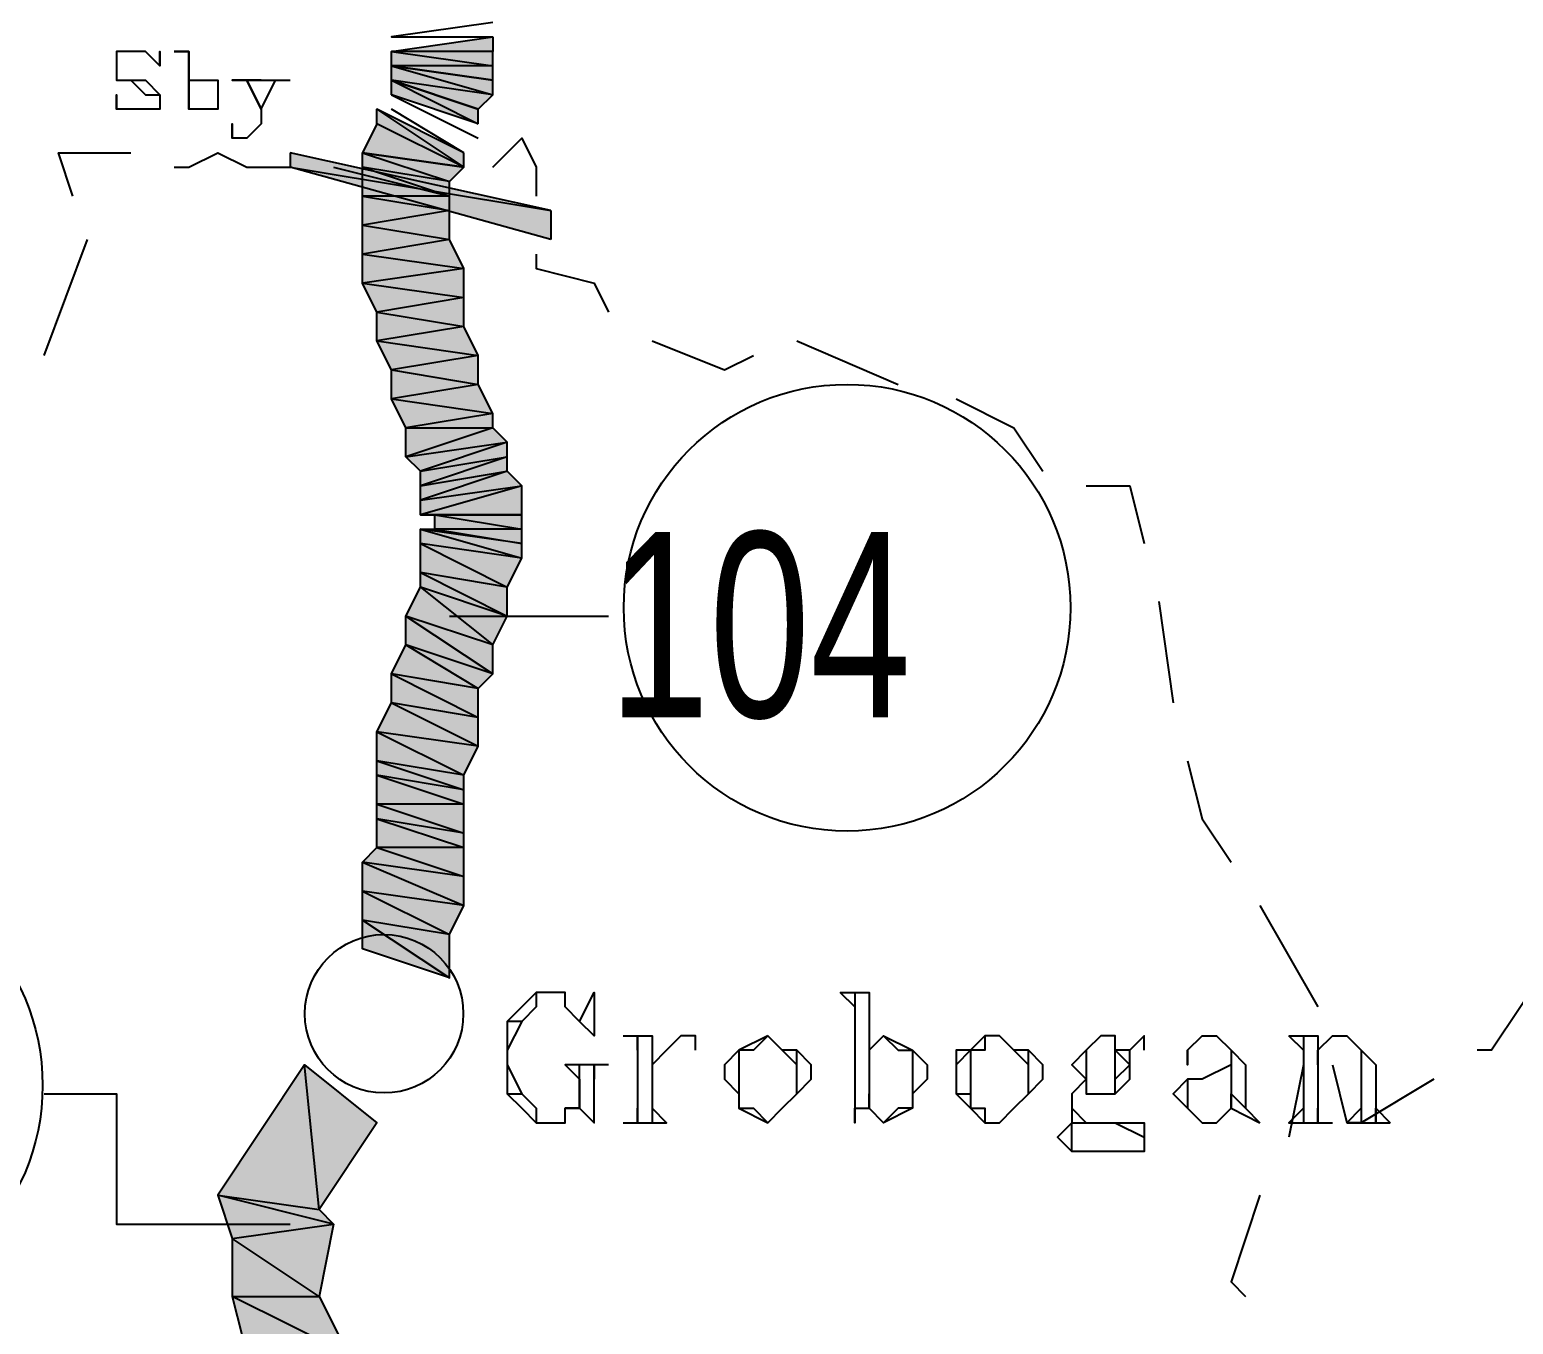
# Model space of a CAD drawing. Header units: millimetres. Extents: x 658 to 813, y 806 to 883.
# Drawn here: x 787.3686 to 787.6802, y 863.2387 to 863.5105 of the extents above; entities that cross this region are included whole.
import ezdxf

# ---------------------------------------------------------------- set-up
doc = ezdxf.new("R2010")
doc.units = ezdxf.units.MM
doc.header["$LTSCALE"] = 0.1
doc.linetypes.add('atContinuous2', pattern=[0])
for name, color, linetype in [('BATKAB', 7, 'Continuous'), ('KLEKTOR1', 7, 'Continuous'), ('LINK NAS BARU', 7, 'Continuous'), ('SYMBOL', 7, 'Continuous'), ('TEXT', 8, 'Continuous'), ('zat_Mask_solid', 7, 'Continuous')]:
    doc.layers.add(name, color=color, linetype=linetype)
doc.styles.add('Style2', font='arial.ttf', dxfattribs={"height": 0.2})

msp = doc.modelspace()

# ---------------------------------------------------------------- hatches: boundary and pattern name
at = {"layer": 'KLEKTOR1'}
msp.add_hatch(color=7, dxfattribs=at).paths.add_polyline_path([(787.46583, 863.509), (787.46583, 863.50596), (787.44455, 863.50596)])
h = msp.add_hatch(color=7, dxfattribs=at)
h.paths.add_polyline_path([(787.46583, 863.50596), (787.44455, 863.50596), (787.46583, 863.50292)], flags=17)
h.paths.add_polyline_path([(787.44455, 863.50596), (787.46583, 863.50292), (787.44455, 863.50292)], flags=17)
h = msp.add_hatch(color=7, dxfattribs=at)
h.paths.add_polyline_path([(787.46583, 863.49988), (787.44455, 863.50292), (787.46583, 863.49684)], flags=17)
h.paths.add_polyline_path([(787.44455, 863.50292), (787.46583, 863.49684), (787.44455, 863.49988)], flags=17)
h = msp.add_hatch(color=7, dxfattribs=at)
h.paths.add_polyline_path([(787.46279, 863.4938), (787.44455, 863.49988), (787.46279, 863.49076)], flags=17)
h.paths.add_polyline_path([(787.44455, 863.49988), (787.46279, 863.49076), (787.44455, 863.49684)], flags=17)
h = msp.add_hatch(color=7, dxfattribs=at)
h.paths.add_polyline_path([(787.45975, 863.48468), (787.44151, 863.4938), (787.45975, 863.48164)], flags=17)
h.paths.add_polyline_path([(787.44151, 863.4938), (787.45975, 863.48164), (787.44151, 863.49076)], flags=17)
h = msp.add_hatch(color=7, dxfattribs=at)
h.paths.add_polyline_path([(787.45975, 863.48164), (787.43847, 863.48468), (787.45671, 863.4786)])
h.paths.add_polyline_path([(787.43847, 863.48468), (787.45671, 863.4786), (787.43847, 863.48164)], flags=17)
h = msp.add_hatch(color=7, dxfattribs=at)
h.paths.add_polyline_path([(787.45671, 863.4786), (787.43847, 863.48164), (787.45671, 863.47556)], flags=17)
h.paths.add_polyline_path([(787.43847, 863.48164), (787.45671, 863.47556), (787.43847, 863.47556)], flags=17)
h = msp.add_hatch(color=7, dxfattribs=at)
h.paths.add_polyline_path([(787.45671, 863.47556), (787.43847, 863.47556), (787.45671, 863.47252)], flags=17)
h.paths.add_polyline_path([(787.43847, 863.47556), (787.45671, 863.47252), (787.43847, 863.46948)])
h = msp.add_hatch(color=7, dxfattribs=at)
h.paths.add_polyline_path([(787.44455, 863.43299), (787.46583, 863.42995), (787.44759, 863.42691)])
h.paths.add_polyline_path([(787.46583, 863.42995), (787.44759, 863.42691), (787.46583, 863.42691)], flags=17)
h = msp.add_hatch(color=7, dxfattribs=at)
h.paths.add_polyline_path([(787.44759, 863.42691), (787.46583, 863.42691), (787.44759, 863.42083)], flags=16)
h.paths.add_polyline_path([(787.46583, 863.42691), (787.44759, 863.42083), (787.46887, 863.42387)])
h = msp.add_hatch(color=7, dxfattribs=at)
h.paths.add_polyline_path([(787.44759, 863.42083), (787.46887, 863.42387), (787.45063, 863.41779)])
h.paths.add_polyline_path([(787.46887, 863.42387), (787.45063, 863.41779), (787.46887, 863.42083)], flags=17)
h = msp.add_hatch(color=7, dxfattribs=at)
h.paths.add_polyline_path([(787.45063, 863.41779), (787.46887, 863.42083), (787.45063, 863.41475)], flags=17)
h.paths.add_polyline_path([(787.46887, 863.42083), (787.45063, 863.41475), (787.46887, 863.41779)], flags=17)
h = msp.add_hatch(color=7, dxfattribs=at)
h.paths.add_polyline_path([(787.45063, 863.41475), (787.46887, 863.41779), (787.45063, 863.41171)], flags=17)
h.paths.add_polyline_path([(787.46887, 863.41779), (787.45063, 863.41171), (787.47191, 863.41475)])
h = msp.add_hatch(color=7, dxfattribs=at)
h.paths.add_polyline_path([(787.45063, 863.41171), (787.47191, 863.41475), (787.45063, 863.40867)], flags=17)
h.paths.add_polyline_path([(787.47191, 863.41475), (787.45063, 863.40867), (787.47191, 863.40867)], flags=17)
h.paths.add_polyline_path([(787.45063, 863.40867), (787.47191, 863.40867), (787.45367, 863.40867)], flags=0)
h = msp.add_hatch(color=7, dxfattribs=at)
h.paths.add_polyline_path([(787.47191, 863.40867), (787.45367, 863.40867), (787.47191, 863.40563)], flags=17)
h.paths.add_polyline_path([(787.45367, 863.40867), (787.47191, 863.40563), (787.45367, 863.40563)], flags=17)
h = msp.add_hatch(color=7, dxfattribs=at)
h.paths.add_polyline_path([(787.47191, 863.40563), (787.45367, 863.40563), (787.47191, 863.40259)], flags=0)
h.paths.add_polyline_path([(787.45367, 863.40563), (787.47191, 863.40259), (787.45063, 863.40563)], flags=0)
h.paths.add_polyline_path([(787.47191, 863.40259), (787.45063, 863.40563), (787.47191, 863.39955)], flags=17)
h.paths.add_polyline_path([(787.45063, 863.40563), (787.47191, 863.39955), (787.45063, 863.40259)], flags=17)
h = msp.add_hatch(color=7, dxfattribs=at)
h.paths.add_polyline_path([(787.47191, 863.39955), (787.45063, 863.40259), (787.46887, 863.39347)])
h.paths.add_polyline_path([(787.45063, 863.40259), (787.46887, 863.39347), (787.45063, 863.39651)], flags=17)
h = msp.add_hatch(color=7, dxfattribs=at)
h.paths.add_polyline_path([(787.46887, 863.39347), (787.45063, 863.39651), (787.46887, 863.38739)], flags=17)
h.paths.add_polyline_path([(787.45063, 863.39651), (787.46887, 863.38739), (787.45063, 863.39347)], flags=17)
h = msp.add_hatch(color=7, dxfattribs=at)
h.paths.add_polyline_path([(787.46583, 863.38131), (787.44759, 863.38739), (787.46583, 863.37523)], flags=17)
h.paths.add_polyline_path([(787.44759, 863.38739), (787.46583, 863.37523), (787.44759, 863.38131)], flags=17)
h = msp.add_hatch(color=7, dxfattribs=at)
h.paths.add_polyline_path([(787.46279, 863.37219), (787.44455, 863.37523), (787.46279, 863.36611)], flags=17)
h.paths.add_polyline_path([(787.44455, 863.37523), (787.46279, 863.36611), (787.44455, 863.36915)], flags=17)
h = msp.add_hatch(color=7, dxfattribs=at)
h.paths.add_polyline_path([(787.46279, 863.36611), (787.44455, 863.36915), (787.46279, 863.36003)], flags=17)
h.paths.add_polyline_path([(787.44455, 863.36915), (787.46279, 863.36003), (787.44151, 863.36307)])
h = msp.add_hatch(color=7, dxfattribs=at)
h.paths.add_polyline_path([(787.46279, 863.36003), (787.44151, 863.36307), (787.45975, 863.35395)])
h.paths.add_polyline_path([(787.44151, 863.36307), (787.45975, 863.35395), (787.44151, 863.35699)], flags=17)
h = msp.add_hatch(color=7, dxfattribs=at)
h.paths.add_polyline_path([(787.45975, 863.35395), (787.44151, 863.35699), (787.45975, 863.35091)], flags=17)
h.paths.add_polyline_path([(787.44151, 863.35699), (787.45975, 863.35091), (787.44151, 863.35395)], flags=17)
h = msp.add_hatch(color=7, dxfattribs=at)
h.paths.add_polyline_path([(787.45975, 863.35091), (787.44151, 863.35395), (787.45975, 863.34787)], flags=17)
h.paths.add_polyline_path([(787.44151, 863.35395), (787.45975, 863.34787), (787.44151, 863.34787)], flags=17)
h = msp.add_hatch(color=7, dxfattribs=at)
h.paths.add_polyline_path([(787.45975, 863.34787), (787.44151, 863.34787), (787.45975, 863.34179)], flags=17)
h.paths.add_polyline_path([(787.44151, 863.34787), (787.45975, 863.34179), (787.44151, 863.34483)], flags=17)
h = msp.add_hatch(color=7, dxfattribs=at)
h.paths.add_polyline_path([(787.45975, 863.34179), (787.44151, 863.34483), (787.45975, 863.33875)], flags=17)
h.paths.add_polyline_path([(787.44151, 863.34483), (787.45975, 863.33875), (787.44151, 863.33875)], flags=17)
h = msp.add_hatch(color=7, dxfattribs=at)
h.paths.add_polyline_path([(787.45975, 863.33875), (787.44151, 863.33875), (787.45975, 863.33267)], flags=17)
h.paths.add_polyline_path([(787.44151, 863.33875), (787.45975, 863.33267), (787.43847, 863.33571)])
h = msp.add_hatch(color=7, dxfattribs=at)
h.paths.add_polyline_path([(787.45975, 863.33267), (787.43847, 863.33571), (787.45975, 863.32659)], flags=17)
h.paths.add_polyline_path([(787.43847, 863.33571), (787.45975, 863.32659), (787.43847, 863.32963)], flags=17)
h = msp.add_hatch(color=7, dxfattribs=at)
h.paths.add_polyline_path([(787.45975, 863.32659), (787.43847, 863.32963), (787.45671, 863.32051)])
h.paths.add_polyline_path([(787.43847, 863.32963), (787.45671, 863.32051), (787.43847, 863.32355)], flags=17)
h = msp.add_hatch(color=7, dxfattribs=at)
h.paths.add_polyline_path([(787.45671, 863.32051), (787.43847, 863.32355), (787.45671, 863.31139)], flags=17)
h.paths.add_polyline_path([(787.43847, 863.32355), (787.45671, 863.31139), (787.43847, 863.31747)], flags=17)
h = msp.add_hatch(color=7, dxfattribs=at)
h.paths.add_polyline_path([(787.41111, 863.25667), (787.43239, 863.25971), (787.40807, 863.26579)])
h.paths.add_polyline_path([(787.43239, 863.25971), (787.40807, 863.26579), (787.42935, 863.26275)], flags=17)
h = msp.add_hatch(color=7, dxfattribs=at)
h.paths.add_polyline_path([(787.41111, 863.24451), (787.42935, 863.24451), (787.41111, 863.25667)], flags=16)
h.paths.add_polyline_path([(787.42935, 863.24451), (787.41111, 863.25667), (787.43239, 863.25971)])
h = msp.add_hatch(color=7, dxfattribs=at)
h.paths.add_polyline_path([(787.41415, 863.23235), (787.43543, 863.23235), (787.41111, 863.24451)], flags=16)
h.paths.add_polyline_path([(787.43543, 863.23235), (787.41111, 863.24451), (787.42935, 863.24451)])
at = {"layer": 'LINK NAS BARU'}
h = msp.add_hatch(color=7, dxfattribs=at)
h.paths.add_polyline_path([(787.42327, 863.48468), (787.42327, 863.48164), (787.47799, 863.47252)])
h.paths.add_polyline_path([(787.42327, 863.48164), (787.47799, 863.47252), (787.47799, 863.46644)])
at = {"layer": 'zat_Mask_solid'}
for points in [[(787.46583, 863.50292), (787.44455, 863.50292), (787.46583, 863.49988)], [(787.46583, 863.49684), (787.44455, 863.49988), (787.46279, 863.4938)], [(787.45975, 863.48164), (787.44151, 863.49076), (787.43847, 863.48468)], [(787.45671, 863.47252), (787.43847, 863.46948), (787.45671, 863.46644)], [(787.43847, 863.46948), (787.45671, 863.46644), (787.43847, 863.46339)], [(787.45671, 863.46644), (787.43847, 863.46339), (787.45975, 863.46035)], [(787.43847, 863.46339), (787.45975, 863.46035), (787.43847, 863.45731)], [(787.45975, 863.46035), (787.43847, 863.45731), (787.45975, 863.45427)], [(787.43847, 863.45731), (787.45975, 863.45427), (787.44151, 863.45123)], [(787.45975, 863.45427), (787.44151, 863.45123), (787.45975, 863.44819)], [(787.44151, 863.45123), (787.45975, 863.44819), (787.44151, 863.44515)], [(787.45975, 863.44819), (787.44151, 863.44515), (787.46279, 863.44211)], [(787.44151, 863.44515), (787.46279, 863.44211), (787.44455, 863.43907)], [(787.46279, 863.44211), (787.44455, 863.43907), (787.46279, 863.43603)], [(787.44455, 863.43907), (787.46279, 863.43603), (787.44455, 863.43299)], [(787.46279, 863.43603), (787.44455, 863.43299), (787.46583, 863.42995)], [(787.45063, 863.39347), (787.46583, 863.38131), (787.44759, 863.38739)], [(787.46887, 863.38739), (787.45063, 863.39347), (787.46583, 863.38131)], [(787.44759, 863.38131), (787.46279, 863.37219), (787.44455, 863.37523)], [(787.46583, 863.37523), (787.44759, 863.38131), (787.46279, 863.37219)], [(787.40807, 863.26579), (787.42935, 863.26275), (787.42631, 863.29315)], [(787.42935, 863.26275), (787.42631, 863.29315), (787.44151, 863.28099)]]:
    msp.add_hatch(color=7, dxfattribs=at).paths.add_polyline_path(points)

# ---------------------------------------------------------------- linework, layer by layer
at = {"layer": 'BATKAB', "color": 7}
for points in [[(787.46583, 863.48164), (787.47191, 863.48772), (787.47495, 863.48164), (787.47495, 863.47556)], [(787.37767, 863.47556), (787.37463, 863.48468), (787.38983, 863.48468)], [(787.39895, 863.48164), (787.40199, 863.48164), (787.40807, 863.48468), (787.41415, 863.48164), (787.42327, 863.48164)], [(787.43239, 863.48164), (787.45671, 863.47556)], [(787.37159, 863.44211), (787.38071, 863.46644)], [(787.47495, 863.46339), (787.47495, 863.46035), (787.48711, 863.45731), (787.49015, 863.45123)], [(787.49927, 863.44515), (787.51447, 863.43907), (787.52055, 863.44211)], [(787.52967, 863.44515), (787.55095, 863.43603)], [(787.56311, 863.43299), (787.57527, 863.42691), (787.58135, 863.41779)], [(787.59047, 863.41475), (787.59959, 863.41475), (787.60263, 863.40259)], [(787.60567, 863.39043), (787.60871, 863.36915)], [(787.61175, 863.35699), (787.61479, 863.34483), (787.62087, 863.33571)], [(787.62695, 863.32659), (787.63911, 863.30531)], [(787.68775, 863.31443), (787.67559, 863.29619), (787.67255, 863.29619)], [(787.63607, 863.29315), (787.63303, 863.27795)], [(787.64215, 863.29315), (787.64519, 863.28099)], [(787.66343, 863.29011), (787.64823, 863.28099), (787.64519, 863.28099)], [(787.62695, 863.26579), (787.62391, 863.25667), (787.62087, 863.24755), (787.62391, 863.24451)]]:
    msp.add_lwpolyline(points, dxfattribs=at)
at = {"layer": 'KLEKTOR1', "color": 7, "linetype": 'atContinuous2'}
for p, q in [((787.46279, 863.4938), (787.44455, 863.49988)), ((787.44455, 863.49988), (787.46279, 863.49076)), ((787.44455, 863.49988), (787.46279, 863.49076)), ((787.44455, 863.49684), (787.44455, 863.49988)), ((787.46279, 863.49076), (787.44455, 863.49684)), ((787.46279, 863.49076), (787.46279, 863.4938))]:
    msp.add_line(p, q, dxfattribs=at)
at = {"layer": 'KLEKTOR1', "color": 7}
for points in [[(787.46583, 863.51204), (787.44455, 863.509), (787.46583, 863.509)], [(787.46583, 863.509), (787.46583, 863.50596), (787.44455, 863.50596), (787.46583, 863.509)], [(787.46583, 863.50596), (787.44455, 863.50596), (787.46583, 863.50292), (787.46583, 863.50596)], [(787.44455, 863.50596), (787.46583, 863.50292), (787.44455, 863.50292), (787.44455, 863.50596)], [(787.46583, 863.50292), (787.44455, 863.50292), (787.46583, 863.49988), (787.46583, 863.50292)], [(787.46583, 863.49988), (787.44455, 863.50292), (787.46583, 863.49684), (787.46583, 863.49988)], [(787.44455, 863.50292), (787.46583, 863.49684), (787.44455, 863.49988), (787.44455, 863.50292)], [(787.46583, 863.49684), (787.44455, 863.49988), (787.46279, 863.4938), (787.46583, 863.49684)], [(787.44455, 863.49684), (787.46279, 863.48772)], [(787.45975, 863.48164), (787.44151, 863.49076), (787.43847, 863.48468), (787.45975, 863.48164)], [(787.45975, 863.48468), (787.44151, 863.4938), (787.45975, 863.48164), (787.45975, 863.48468)], [(787.44151, 863.4938), (787.45975, 863.48164), (787.44151, 863.49076), (787.44151, 863.4938)], [(787.45975, 863.48468), (787.44455, 863.4938)], [(787.45975, 863.48164), (787.43847, 863.48468), (787.45671, 863.4786), (787.45975, 863.48164)], [(787.43847, 863.48468), (787.45671, 863.4786), (787.43847, 863.48164), (787.43847, 863.48468)], [(787.45671, 863.4786), (787.43847, 863.48164), (787.45671, 863.47556), (787.45671, 863.4786)], [(787.43847, 863.48164), (787.45671, 863.47556), (787.43847, 863.47556), (787.43847, 863.48164)], [(787.45671, 863.47556), (787.43847, 863.47556), (787.45671, 863.47252), (787.45671, 863.47556)], [(787.43847, 863.47556), (787.45671, 863.47252), (787.43847, 863.46948), (787.43847, 863.47556)], [(787.45671, 863.47252), (787.43847, 863.46948), (787.45671, 863.46644), (787.45671, 863.47252)], [(787.43847, 863.46948), (787.45671, 863.46644), (787.43847, 863.46339), (787.43847, 863.46948)], [(787.45671, 863.46644), (787.43847, 863.46339), (787.45975, 863.46035), (787.45671, 863.46644)], [(787.43847, 863.46339), (787.45975, 863.46035), (787.43847, 863.45731), (787.43847, 863.46339)], [(787.45975, 863.46035), (787.43847, 863.45731), (787.45975, 863.45427), (787.45975, 863.46035)], [(787.43847, 863.45731), (787.45975, 863.45427), (787.44151, 863.45123), (787.43847, 863.45731)], [(787.45975, 863.45427), (787.44151, 863.45123), (787.45975, 863.44819), (787.45975, 863.45427)], [(787.44151, 863.45123), (787.45975, 863.44819), (787.44151, 863.44515), (787.44151, 863.45123)], [(787.45975, 863.44819), (787.44151, 863.44515), (787.46279, 863.44211), (787.45975, 863.44819)], [(787.44151, 863.44515), (787.46279, 863.44211), (787.44455, 863.43907), (787.44151, 863.44515)], [(787.46279, 863.44211), (787.44455, 863.43907), (787.46279, 863.43603), (787.46279, 863.44211)], [(787.44455, 863.43907), (787.46279, 863.43603), (787.44455, 863.43299), (787.44455, 863.43907)], [(787.46279, 863.43603), (787.44455, 863.43299), (787.46583, 863.42995), (787.46279, 863.43603)], [(787.44455, 863.43299), (787.46583, 863.42995), (787.44759, 863.42691), (787.44455, 863.43299)], [(787.46583, 863.42995), (787.44759, 863.42691), (787.46583, 863.42691), (787.46583, 863.42995)], [(787.44759, 863.42691), (787.46583, 863.42691), (787.44759, 863.42083), (787.44759, 863.42691)], [(787.46583, 863.42691), (787.44759, 863.42083), (787.46887, 863.42387), (787.46583, 863.42691)], [(787.44759, 863.42083), (787.46887, 863.42387), (787.45063, 863.41779), (787.44759, 863.42083)], [(787.46887, 863.42387), (787.45063, 863.41779), (787.46887, 863.42083), (787.46887, 863.42387)], [(787.45063, 863.41779), (787.46887, 863.42083), (787.45063, 863.41475), (787.45063, 863.41779)], [(787.46887, 863.42083), (787.45063, 863.41475), (787.46887, 863.41779), (787.46887, 863.42083)], [(787.45063, 863.41475), (787.46887, 863.41779), (787.45063, 863.41171), (787.45063, 863.41475)], [(787.46887, 863.41779), (787.45063, 863.41171), (787.47191, 863.41475), (787.46887, 863.41779)], [(787.45063, 863.41171), (787.47191, 863.41475), (787.45063, 863.40867), (787.45063, 863.41171)], [(787.47191, 863.41475), (787.45063, 863.40867), (787.47191, 863.40867), (787.47191, 863.41475)], [(787.45063, 863.40867), (787.47191, 863.40867), (787.45367, 863.40867), (787.45063, 863.40867)], [(787.47191, 863.40867), (787.45367, 863.40867), (787.47191, 863.40563), (787.47191, 863.40867)], [(787.45367, 863.40867), (787.47191, 863.40563), (787.45367, 863.40563), (787.45367, 863.40867)], [(787.45367, 863.40563), (787.47191, 863.40259), (787.45063, 863.40563), (787.45367, 863.40563)], [(787.47191, 863.40259), (787.45063, 863.40563), (787.47191, 863.39955), (787.47191, 863.40259)], [(787.45063, 863.40563), (787.47191, 863.39955), (787.45063, 863.40259), (787.45063, 863.40563)], [(787.47191, 863.40563), (787.45367, 863.40563), (787.47191, 863.40259), (787.47191, 863.40563)], [(787.47191, 863.39955), (787.45063, 863.40259), (787.46887, 863.39347), (787.47191, 863.39955)], [(787.45063, 863.40259), (787.46887, 863.39347), (787.45063, 863.39651), (787.45063, 863.40259)], [(787.46887, 863.39347), (787.45063, 863.39651), (787.46887, 863.38739), (787.46887, 863.39347)], [(787.45063, 863.39651), (787.46887, 863.38739), (787.45063, 863.39347), (787.45063, 863.39651)], [(787.45063, 863.39347), (787.46583, 863.38131), (787.44759, 863.38739), (787.45063, 863.39347)], [(787.46887, 863.38739), (787.45063, 863.39347), (787.46583, 863.38131), (787.46887, 863.38739)], [(787.46583, 863.38131), (787.44759, 863.38739), (787.46583, 863.37523), (787.46583, 863.38131)], [(787.44759, 863.38739), (787.46583, 863.37523), (787.44759, 863.38131), (787.44759, 863.38739)], [(787.44759, 863.38131), (787.46279, 863.37219), (787.44455, 863.37523), (787.44759, 863.38131)], [(787.46583, 863.37523), (787.44759, 863.38131), (787.46279, 863.37219), (787.46583, 863.37523)], [(787.46279, 863.37219), (787.44455, 863.37523), (787.46279, 863.36611), (787.46279, 863.37219)], [(787.44455, 863.37523), (787.46279, 863.36611), (787.44455, 863.36915), (787.44455, 863.37523)], [(787.44455, 863.36915), (787.46279, 863.36003), (787.44151, 863.36307), (787.44455, 863.36915)], [(787.46279, 863.36611), (787.44455, 863.36915), (787.46279, 863.36003), (787.46279, 863.36611)], [(787.46279, 863.36003), (787.44151, 863.36307), (787.45975, 863.35395), (787.46279, 863.36003)], [(787.44151, 863.36307), (787.45975, 863.35395), (787.44151, 863.35699), (787.44151, 863.36307)], [(787.45975, 863.35395), (787.44151, 863.35699), (787.45975, 863.35091), (787.45975, 863.35395)], [(787.44151, 863.35699), (787.45975, 863.35091), (787.44151, 863.35395), (787.44151, 863.35699)], [(787.45975, 863.35091), (787.44151, 863.35395), (787.45975, 863.34787), (787.45975, 863.35091)], [(787.44151, 863.35395), (787.45975, 863.34787), (787.44151, 863.34787), (787.44151, 863.35395)], [(787.45975, 863.34787), (787.44151, 863.34787), (787.45975, 863.34179), (787.45975, 863.34787)], [(787.44151, 863.34787), (787.45975, 863.34179), (787.44151, 863.34483), (787.44151, 863.34787)], [(787.45975, 863.34179), (787.44151, 863.34483), (787.45975, 863.33875), (787.45975, 863.34179)], [(787.44151, 863.34483), (787.45975, 863.33875), (787.44151, 863.33875), (787.44151, 863.34483)], [(787.44151, 863.33875), (787.45975, 863.33267), (787.43847, 863.33571), (787.44151, 863.33875)], [(787.45975, 863.33875), (787.44151, 863.33875), (787.45975, 863.33267), (787.45975, 863.33875)], [(787.45975, 863.33267), (787.43847, 863.33571), (787.45975, 863.32659), (787.45975, 863.33267)], [(787.43847, 863.33571), (787.45975, 863.32659), (787.43847, 863.32963), (787.43847, 863.33571)], [(787.45975, 863.32659), (787.43847, 863.32963), (787.45671, 863.32051), (787.45975, 863.32659)], [(787.43847, 863.32963), (787.45671, 863.32051), (787.43847, 863.32355), (787.43847, 863.32963)], [(787.45671, 863.32051), (787.43847, 863.32355), (787.45671, 863.31139), (787.45671, 863.32051)], [(787.43847, 863.32355), (787.45671, 863.31139), (787.43847, 863.31747), (787.43847, 863.32355)], [(787.40807, 863.26579), (787.42935, 863.26275), (787.42631, 863.29315), (787.40807, 863.26579)], [(787.42935, 863.26275), (787.42631, 863.29315), (787.44151, 863.28099), (787.42935, 863.26275)], [(787.41111, 863.25667), (787.43239, 863.25971), (787.40807, 863.26579), (787.41111, 863.25667)], [(787.43239, 863.25971), (787.40807, 863.26579), (787.42935, 863.26275), (787.43239, 863.25971)], [(787.42935, 863.24451), (787.41111, 863.25667), (787.43239, 863.25971), (787.42935, 863.24451)], [(787.41111, 863.24451), (787.42935, 863.24451), (787.41111, 863.25667), (787.41111, 863.24451)], [(787.41415, 863.23235), (787.43543, 863.23235), (787.41111, 863.24451), (787.41415, 863.23235)], [(787.43543, 863.23235), (787.41111, 863.24451), (787.42935, 863.24451), (787.43543, 863.23235)]]:
    msp.add_lwpolyline(points, dxfattribs=at)
at = {"layer": 'LINK NAS BARU', "color": 7, "linetype": 'atContinuous2'}
for p, q in [((787.42327, 863.48468), (787.42327, 863.48164)), ((787.47799, 863.47252), (787.42327, 863.48468)), ((787.42327, 863.48164), (787.47799, 863.47252)), ((787.42327, 863.48164), (787.47799, 863.47252)), ((787.47799, 863.46644), (787.42327, 863.48164)), ((787.47799, 863.47252), (787.47799, 863.46644))]:
    msp.add_line(p, q, dxfattribs=at)
at = {"layer": 'LINK NAS BARU', "color": 7}
for points in [[(787.45671, 863.38739), (787.49015, 863.38739)], [(787.37159, 863.28707), (787.38679, 863.28707), (787.38679, 863.25971), (787.42327, 863.25971)]]:
    msp.add_lwpolyline(points, dxfattribs=at)
at = {"layer": 'LINK NAS BARU', "color": 7, "linetype": 'atContinuous2'}
for centre in [(787.54023, 863.38913), (787.32439, 863.28881)]:
    msp.add_circle(centre, 0.0469, dxfattribs=at)
at = {"layer": 'SYMBOL', "color": 7, "linetype": 'atContinuous2'}
msp.add_circle((787.443, 863.30387), 0.01664, dxfattribs=at)
at = {"layer": 'TEXT', "color": 7}
for points in [[(787.39591, 863.50292), (787.39591, 863.50596), (787.39591, 863.50292), (787.39287, 863.50596), (787.38983, 863.50596), (787.38679, 863.50596), (787.38679, 863.50292), (787.38679, 863.49988), (787.38983, 863.49988), (787.39287, 863.49684), (787.39591, 863.49684), (787.39591, 863.4938)], [(787.38679, 863.50596), (787.38679, 863.50292), (787.38679, 863.49988), (787.38983, 863.49988), (787.39287, 863.49988), (787.39591, 863.49684), (787.39591, 863.4938), (787.39287, 863.4938), (787.38983, 863.4938), (787.38679, 863.4938), (787.38679, 863.49684), (787.38679, 863.4938)], [(787.40199, 863.49988), (787.40503, 863.49988), (787.40807, 863.49988), (787.40807, 863.49684), (787.40807, 863.4938), (787.40503, 863.4938), (787.40199, 863.4938), (787.40199, 863.50596), (787.40199, 863.4938), (787.40199, 863.50596), (787.39895, 863.50596)], [(787.39895, 863.50596), (787.40199, 863.50596), (787.39895, 863.50596)], [(787.38679, 863.50292), (787.38679, 863.49988), (787.38983, 863.49988), (787.39287, 863.49988), (787.39591, 863.49684)], [(787.40503, 863.49988), (787.40807, 863.49988), (787.40807, 863.49684), (787.40807, 863.4938), (787.40503, 863.4938)], [(787.40807, 863.49988), (787.40807, 863.49684), (787.40807, 863.4938)], [(787.41719, 863.49988), (787.41415, 863.49988), (787.41111, 863.49988), (787.41719, 863.49988), (787.42327, 863.49988)], [(787.41415, 863.49988), (787.41719, 863.4938), (787.41415, 863.49988), (787.41719, 863.4938), (787.42023, 863.49988)], [(787.41719, 863.4938), (787.41719, 863.49076), (787.41415, 863.48772), (787.41111, 863.48772), (787.41111, 863.49076), (787.41111, 863.48772), (787.41111, 863.49076)], [(787.48407, 863.30227), (787.48711, 863.30835), (787.48711, 863.29923), (787.48407, 863.30227), (787.48103, 863.30531), (787.48103, 863.30835), (787.47495, 863.30835), (787.47191, 863.30531), (787.46887, 863.30227), (787.46887, 863.29619), (787.46887, 863.29315), (787.46887, 863.28707), (787.47191, 863.28403), (787.47495, 863.28099), (787.48103, 863.28099), (787.48103, 863.28403), (787.48407, 863.28403), (787.48711, 863.28099), (787.48711, 863.29315)], [(787.47495, 863.30835), (787.47495, 863.30531), (787.47191, 863.30227), (787.46887, 863.29619), (787.46887, 863.29315), (787.47191, 863.28707), (787.47495, 863.28403), (787.47495, 863.28099)], [(787.53879, 863.30835), (787.54487, 863.30835), (787.54487, 863.28403)], [(787.53879, 863.30835), (787.54183, 863.30531), (787.53879, 863.30835)], [(787.54183, 863.30835), (787.54183, 863.28099), (787.54183, 863.28403), (787.54487, 863.28403)], [(787.54183, 863.30531), (787.54183, 863.28403)], [(787.47191, 863.30227), (787.46887, 863.30227), (787.46887, 863.29619), (787.46887, 863.29315), (787.46887, 863.28707), (787.47191, 863.28707)], [(787.49319, 863.29923), (787.49927, 863.29923), (787.49927, 863.28099)], [(787.49623, 863.29923), (787.49623, 863.28099)], [(787.49623, 863.29923), (787.49623, 863.29619), (787.49623, 863.29923)], [(787.50839, 863.29619), (787.50839, 863.29923), (787.50535, 863.29923), (787.50231, 863.29619), (787.49927, 863.29315)], [(787.52359, 863.29923), (787.51751, 863.29619), (787.51447, 863.29315), (787.51447, 863.29011), (787.51751, 863.28707), (787.51751, 863.28403), (787.52359, 863.28099), (787.52663, 863.28403), (787.52967, 863.28707), (787.53271, 863.29011), (787.53271, 863.29315), (787.52967, 863.29619), (787.52663, 863.29619), (787.52359, 863.29923)], [(787.52359, 863.29923), (787.52055, 863.29619), (787.51751, 863.29619), (787.51751, 863.29315), (787.51751, 863.28707), (787.51751, 863.28403), (787.52055, 863.28403), (787.52359, 863.28099), (787.52663, 863.28403), (787.52967, 863.28707), (787.52967, 863.29315), (787.52663, 863.29619), (787.52359, 863.29923)], [(787.54487, 863.29619), (787.54791, 863.29923), (787.55399, 863.29619), (787.55703, 863.29315), (787.55703, 863.29011), (787.55399, 863.28707), (787.55399, 863.28403), (787.54791, 863.28099), (787.54487, 863.28403), (787.54487, 863.28707)], [(787.54791, 863.29923), (787.55095, 863.29619), (787.55399, 863.29619), (787.55399, 863.29315), (787.55399, 863.28707), (787.55399, 863.28403), (787.55095, 863.28403), (787.54791, 863.28099)], [(787.56919, 863.29923), (787.56615, 863.29619), (787.56311, 863.29619), (787.56311, 863.29315), (787.56311, 863.29011), (787.56311, 863.28707), (787.56615, 863.28403), (787.56919, 863.28099), (787.57223, 863.28099), (787.57527, 863.28403), (787.57831, 863.28707), (787.58135, 863.29011), (787.58135, 863.29315), (787.57831, 863.29619), (787.57527, 863.29619), (787.57223, 863.29923), (787.56919, 863.29923)], [(787.56919, 863.29923), (787.56919, 863.29619), (787.56615, 863.29619), (787.56615, 863.29315), (787.56615, 863.28707), (787.56615, 863.28403), (787.56919, 863.28403), (787.56919, 863.28099)], [(787.57223, 863.28099), (787.57527, 863.28403), (787.57831, 863.28707), (787.57831, 863.29315), (787.57527, 863.29619), (787.57223, 863.29923)], [(787.59351, 863.29923), (787.59047, 863.29619), (787.58743, 863.29315), (787.59047, 863.29011), (787.59047, 863.28707), (787.59351, 863.28707), (787.59655, 863.28707), (787.59959, 863.29011), (787.59959, 863.29315), (787.59959, 863.29619), (787.59655, 863.29619), (787.59655, 863.29923), (787.59351, 863.29923)], [(787.59351, 863.29923), (787.59047, 863.29619), (787.59047, 863.29011), (787.59047, 863.28707), (787.59351, 863.28707)], [(787.60263, 863.29619), (787.60263, 863.29923), (787.59959, 863.29619), (787.59655, 863.29619)], [(787.59655, 863.28707), (787.59655, 863.29011), (787.59655, 863.29619), (787.59655, 863.29923)], [(787.61175, 863.29619), (787.61175, 863.29315), (787.61175, 863.29619), (787.61479, 863.29923), (787.61783, 863.29923), (787.62087, 863.29619), (787.62391, 863.29315), (787.62391, 863.28707), (787.62391, 863.28403), (787.62695, 863.28099)], [(787.61783, 863.29923), (787.62087, 863.29619), (787.62087, 863.28707), (787.62087, 863.28403), (787.62695, 863.28099)], [(787.63303, 863.29923), (787.63911, 863.29923), (787.63911, 863.28099)], [(787.63303, 863.29923), (787.63607, 863.29619), (787.63303, 863.29923)], [(787.63607, 863.29923), (787.63607, 863.28099)], [(787.63911, 863.29315), (787.63911, 863.29619), (787.64215, 863.29923), (787.64519, 863.29923), (787.64823, 863.29619), (787.65127, 863.29315), (787.65127, 863.28099)], [(787.64519, 863.29923), (787.64823, 863.29619), (787.64823, 863.29315), (787.64823, 863.28099)], [(787.49927, 863.29619), (787.49927, 863.28403)], [(787.51751, 863.29619), (787.51751, 863.29315), (787.51751, 863.28707)], [(787.52967, 863.28707), (787.52967, 863.29315), (787.52967, 863.29619)], [(787.55399, 863.29619), (787.55399, 863.29315), (787.55399, 863.28707)], [(787.56615, 863.29619), (787.56311, 863.29315), (787.56311, 863.28707), (787.56615, 863.28707)], [(787.57831, 863.28707), (787.57831, 863.29315), (787.57831, 863.29619)], [(787.59047, 863.29619), (787.59047, 863.29315), (787.59047, 863.29011)], [(787.59655, 863.29011), (787.59959, 863.29315), (787.59655, 863.29619)], [(787.62087, 863.29619), (787.62087, 863.29315), (787.62087, 863.28707), (787.62391, 863.28403)], [(787.63607, 863.29619), (787.63607, 863.28403)], [(787.64823, 863.29619), (787.64823, 863.29315), (787.64823, 863.28403)], [(787.49015, 863.29315), (787.48103, 863.29315), (787.48407, 863.29011), (787.48103, 863.29315)], [(787.48407, 863.29011), (787.48407, 863.28403), (787.48407, 863.29315)], [(787.48711, 863.29315), (787.48711, 863.29011), (787.48711, 863.29315)], [(787.62087, 863.29315), (787.61479, 863.29011), (787.61175, 863.29011), (787.60871, 863.28707), (787.61175, 863.28403), (787.61479, 863.28099), (787.61783, 863.28099), (787.62087, 863.28403), (787.62087, 863.28707)], [(787.62087, 863.29315), (787.61479, 863.29011), (787.61175, 863.29011), (787.61175, 863.28707), (787.61175, 863.28403), (787.61479, 863.28099)], [(787.59047, 863.29011), (787.58743, 863.28707), (787.58743, 863.28403), (787.58743, 863.28099), (787.59047, 863.28099), (787.59351, 863.28099), (787.59655, 863.28099), (787.60263, 863.27795)], [(787.61175, 863.29011), (787.61175, 863.28707), (787.61175, 863.28403)], [(787.48407, 863.28403), (787.48103, 863.28403)], [(787.49623, 863.28403), (787.49623, 863.28099), (787.49623, 863.28403)], [(787.49927, 863.28403), (787.50231, 863.28099), (787.49927, 863.28403)], [(787.58743, 863.28403), (787.59047, 863.28099), (787.59655, 863.28099), (787.60263, 863.28099), (787.60263, 863.27795), (787.60263, 863.27491), (787.59655, 863.27491), (787.59047, 863.27491), (787.58743, 863.27491), (787.58439, 863.27795), (787.58743, 863.28099), (787.59047, 863.28099), (787.59351, 863.28099), (787.59655, 863.28099), (787.60263, 863.28099)], [(787.63607, 863.28403), (787.63303, 863.28099), (787.63607, 863.28403)], [(787.63911, 863.28403), (787.63911, 863.28099), (787.63911, 863.28403)], [(787.64519, 863.28099), (787.64823, 863.28403), (787.64823, 863.28099)], [(787.65127, 863.28099), (787.65127, 863.28403), (787.65431, 863.28099)], [(787.49319, 863.28099), (787.50231, 863.28099)], [(787.59047, 863.27491), (787.58743, 863.27491), (787.58743, 863.27795), (787.58743, 863.28099), (787.59047, 863.28099)], [(787.63303, 863.28099), (787.64215, 863.28099)], [(787.64519, 863.28099), (787.65431, 863.28099)]]:
    msp.add_lwpolyline(points, dxfattribs=at)

# ---------------------------------------------------------------- texts
at = {"layer": 'LINK NAS BARU', "color": 7, "style": 'Style2', "width": 0.7}
msp.add_text('104', height=0.038913, rotation=0.0006, dxfattribs=at).set_placement((787.49015, 863.36611))

doc.saveas('drawing.dxf')
